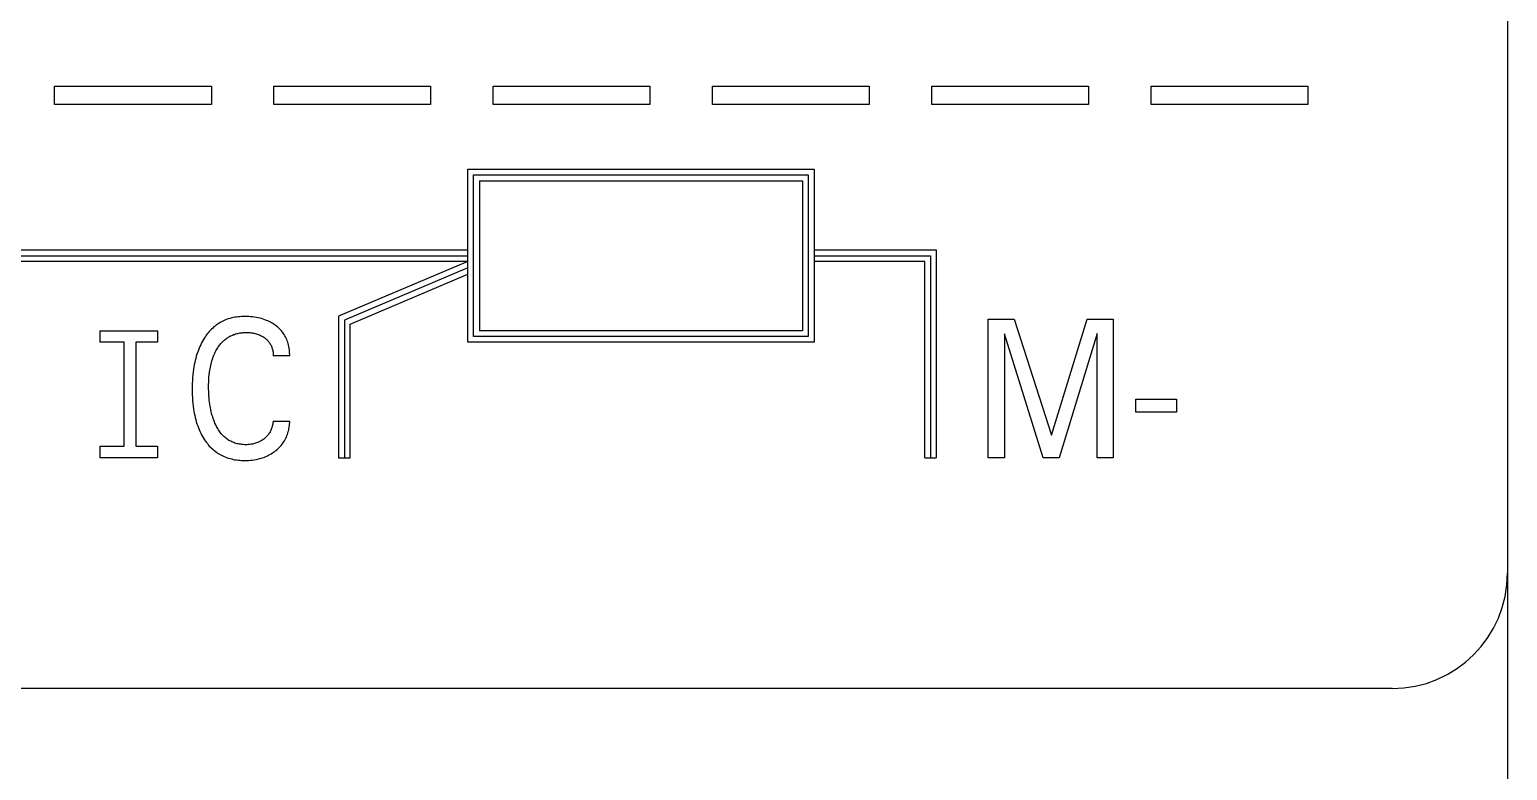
# Model space of a CAD drawing. Extents: x 0 to 420, y 0 to 297.
# Drawn here: x 165.95 to 178.76, y 181.92 to 188.34 of the extents above; entities that cross this region are included whole.
import ezdxf

# ---------------------------------------------------------------- set-up
doc = ezdxf.new("R2010")
doc.units = 0
doc.header["$LTSCALE"] = 23.1
doc.layers.add('10000_FRONT', color=7, linetype='CONTINUOUS')

msp = doc.modelspace()

# ---------------------------------------------------------------- linework, layer by layer
at = {"layer": '10000_FRONT', "color": 7, "linetype": 'CONTINUOUS'}
for p, q in [((178.762, 260.627), (178.762, 172.627)), ((166.17, 187.686), (166.17, 187.846)), ((166.17, 187.846), (167.529, 187.846)), ((167.529, 187.846), (167.529, 187.686)), ((168.071, 187.686), (168.071, 187.846)), ((168.071, 187.846), (169.429, 187.846)), ((169.429, 187.846), (169.429, 187.686)), ((169.972, 187.686), (169.972, 187.846)), ((169.972, 187.846), (171.33, 187.846)), ((171.33, 187.846), (171.33, 187.686)), ((171.872, 187.686), (171.872, 187.846)), ((171.872, 187.846), (173.231, 187.846)), ((173.231, 187.846), (173.231, 187.686)), ((173.773, 187.686), (173.773, 187.846)), ((173.773, 187.846), (175.131, 187.846)), ((175.131, 187.846), (175.131, 187.686)), ((175.674, 187.686), (175.674, 187.846)), ((175.674, 187.846), (177.032, 187.846)), ((177.032, 187.846), (177.032, 187.686)), ((167.529, 187.686), (166.17, 187.686)), ((169.429, 187.686), (168.071, 187.686)), ((171.33, 187.686), (169.972, 187.686)), ((173.231, 187.686), (171.872, 187.686)), ((175.131, 187.686), (173.773, 187.686)), ((177.032, 187.686), (175.674, 187.686)), ((169.752, 185.627), (169.752, 187.127)), ((169.752, 187.127), (172.752, 187.127)), ((169.802, 185.677), (169.802, 187.077)), ((169.802, 187.077), (172.702, 187.077)), ((169.852, 187.027), (169.852, 185.727)), ((169.852, 187.027), (172.652, 187.027)), ((172.652, 187.027), (172.652, 185.727)), ((172.702, 187.077), (172.702, 185.677)), ((172.752, 187.127), (172.752, 185.627)), ((163.552, 186.427), (169.752, 186.427)), ((163.602, 186.377), (169.752, 186.377)), ((172.752, 186.427), (173.812, 186.427)), ((172.752, 186.377), (173.762, 186.377)), ((173.762, 186.377), (173.762, 184.627)), ((173.812, 186.427), (173.812, 184.627)), ((169.752, 186.327), (163.652, 186.327)), ((169.752, 186.327), (168.632, 185.852)), ((169.752, 186.273), (168.682, 185.818)), ((173.712, 186.327), (172.752, 186.327)), ((173.712, 184.627), (173.712, 186.327)), ((168.732, 185.785), (169.752, 186.218)), ((167.53, 185.741), (167.52, 185.731)), ((167.54, 185.75), (167.53, 185.741)), ((167.55, 185.76), (167.54, 185.75)), ((167.561, 185.768), (167.55, 185.76)), ((167.571, 185.776), (167.561, 185.768)), ((167.582, 185.784), (167.571, 185.776)), ((167.593, 185.791), (167.582, 185.784)), ((167.605, 185.798), (167.593, 185.791)), ((167.616, 185.804), (167.605, 185.798)), ((167.628, 185.81), (167.616, 185.804)), ((167.64, 185.816), (167.628, 185.81)), ((167.652, 185.821), (167.64, 185.816)), ((167.665, 185.826), (167.652, 185.821)), ((167.677, 185.83), (167.665, 185.826)), ((167.691, 185.834), (167.677, 185.83)), ((167.705, 185.838), (167.691, 185.834)), ((167.719, 185.841), (167.705, 185.838)), ((167.733, 185.844), (167.719, 185.841)), ((167.747, 185.846), (167.733, 185.844)), ((167.761, 185.848), (167.747, 185.846)), ((167.775, 185.849), (167.761, 185.848)), ((167.79, 185.85), (167.775, 185.849)), ((167.804, 185.851), (167.79, 185.85)), ((167.818, 185.851), (167.804, 185.851)), ((167.835, 185.851), (167.818, 185.851)), ((167.852, 185.85), (167.835, 185.851)), ((167.868, 185.849), (167.852, 185.85)), ((167.885, 185.847), (167.868, 185.849)), ((167.902, 185.845), (167.885, 185.847)), ((167.918, 185.842), (167.902, 185.845)), ((167.933, 185.839), (167.918, 185.842)), ((167.948, 185.836), (167.933, 185.839)), ((167.963, 185.832), (167.948, 185.836)), ((167.978, 185.828), (167.963, 185.832)), ((167.992, 185.823), (167.978, 185.828)), ((168.006, 185.817), (167.992, 185.823)), ((168.018, 185.812), (168.006, 185.817)), ((168.029, 185.807), (168.018, 185.812)), ((168.04, 185.801), (168.029, 185.807)), ((168.051, 185.795), (168.04, 185.801)), ((168.061, 185.789), (168.051, 185.795)), ((168.072, 185.782), (168.061, 185.789)), ((168.082, 185.775), (168.072, 185.782)), ((168.092, 185.768), (168.082, 185.775)), ((168.102, 185.76), (168.092, 185.768)), ((168.111, 185.752), (168.102, 185.76)), ((168.12, 185.743), (168.111, 185.752)), ((168.129, 185.734), (168.12, 185.743)), ((168.137, 185.725), (168.129, 185.734)), ((168.632, 185.852), (168.632, 184.627)), ((168.682, 185.818), (168.682, 184.627)), ((168.732, 184.627), (168.732, 185.785)), ((174.262, 184.627), (174.262, 185.827)), ((174.262, 185.827), (174.488, 185.827)), ((174.488, 185.827), (174.809, 184.823)), ((174.809, 184.823), (175.119, 185.827)), ((175.119, 185.827), (175.345, 185.827)), ((175.345, 185.827), (175.345, 184.627)), ((166.562, 185.727), (166.562, 185.627)), ((166.562, 185.727), (167.062, 185.727)), ((166.773, 185.627), (166.562, 185.627)), ((166.773, 184.727), (166.773, 185.627)), ((166.873, 185.627), (166.873, 184.727)), ((167.062, 185.627), (166.873, 185.627)), ((167.062, 185.727), (167.062, 185.627)), ((167.436, 185.606), (167.429, 185.59)), ((167.443, 185.621), (167.436, 185.606)), ((167.451, 185.636), (167.443, 185.621)), ((167.46, 185.651), (167.451, 185.636)), ((167.469, 185.665), (167.46, 185.651)), ((167.477, 185.677), (167.469, 185.665)), ((167.485, 185.688), (167.477, 185.677)), ((167.493, 185.699), (167.485, 185.688)), ((167.502, 185.71), (167.493, 185.699)), ((167.511, 185.721), (167.502, 185.71)), ((167.52, 185.731), (167.511, 185.721)), ((167.6, 185.602), (167.606, 185.609)), ((167.606, 185.609), (167.612, 185.617)), ((167.612, 185.617), (167.618, 185.624)), ((167.618, 185.624), (167.624, 185.63)), ((167.624, 185.63), (167.631, 185.637)), ((167.631, 185.637), (167.638, 185.643)), ((167.638, 185.643), (167.645, 185.649)), ((167.645, 185.649), (167.652, 185.655)), ((167.652, 185.655), (167.659, 185.66)), ((167.659, 185.66), (167.666, 185.665)), ((167.666, 185.665), (167.673, 185.67)), ((167.673, 185.67), (167.681, 185.675)), ((167.681, 185.675), (167.689, 185.679)), ((167.689, 185.679), (167.697, 185.683)), ((167.697, 185.683), (167.705, 185.687)), ((167.705, 185.687), (167.713, 185.69)), ((167.713, 185.69), (167.721, 185.694)), ((167.721, 185.694), (167.729, 185.696)), ((167.729, 185.696), (167.738, 185.699)), ((167.738, 185.699), (167.748, 185.702)), ((167.748, 185.702), (167.757, 185.704)), ((167.757, 185.704), (167.766, 185.706)), ((167.766, 185.706), (167.776, 185.708)), ((167.776, 185.708), (167.785, 185.709)), ((167.785, 185.709), (167.795, 185.71)), ((167.795, 185.71), (167.804, 185.711)), ((167.804, 185.711), (167.814, 185.712)), ((167.814, 185.712), (167.823, 185.712)), ((167.823, 185.712), (167.833, 185.712)), ((167.833, 185.712), (167.843, 185.712)), ((167.843, 185.712), (167.852, 185.712)), ((167.852, 185.712), (167.862, 185.711)), ((167.862, 185.711), (167.872, 185.71)), ((167.872, 185.71), (167.882, 185.709)), ((167.882, 185.709), (167.892, 185.707)), ((167.892, 185.707), (167.9, 185.705)), ((167.9, 185.705), (167.909, 185.703)), ((167.909, 185.703), (167.918, 185.701)), ((167.918, 185.701), (167.927, 185.698)), ((167.927, 185.698), (167.935, 185.695)), ((167.935, 185.695), (167.944, 185.692)), ((167.944, 185.692), (167.951, 185.688)), ((167.951, 185.688), (167.959, 185.684)), ((167.959, 185.684), (167.967, 185.68)), ((167.967, 185.68), (167.974, 185.676)), ((167.974, 185.676), (167.982, 185.671)), ((167.982, 185.671), (167.989, 185.666)), ((167.989, 185.666), (167.995, 185.662)), ((167.995, 185.662), (168.001, 185.657)), ((168.001, 185.657), (168.006, 185.652)), ((168.006, 185.652), (168.012, 185.647)), ((168.012, 185.647), (168.017, 185.642)), ((168.017, 185.642), (168.022, 185.636)), ((168.022, 185.636), (168.027, 185.63)), ((168.027, 185.63), (168.031, 185.625)), ((168.031, 185.625), (168.035, 185.619)), ((168.035, 185.619), (168.039, 185.612)), ((168.039, 185.612), (168.043, 185.606)), ((168.043, 185.606), (168.046, 185.599)), ((168.145, 185.715), (168.137, 185.725)), ((168.152, 185.705), (168.145, 185.715)), ((168.159, 185.695), (168.152, 185.705)), ((168.165, 185.684), (168.159, 185.695)), ((168.171, 185.674), (168.165, 185.684)), ((168.177, 185.663), (168.171, 185.674)), ((168.182, 185.651), (168.177, 185.663)), ((168.186, 185.64), (168.182, 185.651)), ((168.19, 185.628), (168.186, 185.64)), ((168.194, 185.616), (168.19, 185.628)), ((168.197, 185.603), (168.194, 185.616)), ((172.752, 185.627), (169.752, 185.627)), ((172.702, 185.677), (169.802, 185.677)), ((172.652, 185.727), (169.852, 185.727)), ((174.402, 185.701), (174.402, 184.627)), ((174.738, 184.627), (174.402, 185.701)), ((175.205, 185.703), (174.878, 184.627)), ((175.205, 184.627), (175.205, 185.703)), ((167.393, 185.488), (167.388, 185.47)), ((167.398, 185.506), (167.393, 185.488)), ((167.404, 185.525), (167.398, 185.506)), ((167.41, 185.543), (167.404, 185.525)), ((167.416, 185.559), (167.41, 185.543)), ((167.422, 185.575), (167.416, 185.559)), ((167.429, 185.59), (167.422, 185.575)), ((167.534, 185.466), (167.538, 185.48)), ((167.538, 185.48), (167.542, 185.49)), ((167.542, 185.49), (167.545, 185.501)), ((167.545, 185.501), (167.549, 185.511)), ((167.549, 185.511), (167.554, 185.521)), ((167.554, 185.521), (167.558, 185.532)), ((167.558, 185.532), (167.563, 185.542)), ((167.563, 185.542), (167.568, 185.552)), ((167.568, 185.552), (167.573, 185.561)), ((167.573, 185.561), (167.579, 185.571)), ((167.579, 185.571), (167.584, 185.579)), ((167.584, 185.579), (167.589, 185.587)), ((167.589, 185.587), (167.594, 185.594)), ((167.594, 185.594), (167.6, 185.602)), ((168.046, 185.599), (168.049, 185.593)), ((168.049, 185.593), (168.052, 185.586)), ((168.052, 185.586), (168.054, 185.579)), ((168.054, 185.579), (168.056, 185.572)), ((168.056, 185.572), (168.058, 185.564)), ((168.058, 185.564), (168.06, 185.557)), ((168.06, 185.557), (168.062, 185.549)), ((168.062, 185.549), (168.063, 185.541)), ((168.063, 185.541), (168.064, 185.533)), ((168.064, 185.533), (168.064, 185.525)), ((168.064, 185.525), (168.065, 185.517)), ((168.065, 185.517), (168.065, 185.509)), ((168.208, 185.509), (168.065, 185.509)), ((168.2, 185.59), (168.197, 185.603)), ((168.203, 185.576), (168.2, 185.59)), ((168.205, 185.563), (168.203, 185.576)), ((168.206, 185.549), (168.205, 185.563)), ((168.207, 185.536), (168.206, 185.549)), ((168.208, 185.522), (168.207, 185.536)), ((168.208, 185.509), (168.208, 185.522)), ((167.371, 185.37), (167.368, 185.345)), ((167.374, 185.395), (167.371, 185.37)), ((167.377, 185.414), (167.374, 185.395)), ((167.38, 185.432), (167.377, 185.414)), ((167.384, 185.451), (167.38, 185.432)), ((167.388, 185.47), (167.384, 185.451)), ((167.51, 185.344), (167.513, 185.37)), ((167.513, 185.37), (167.515, 185.384)), ((167.515, 185.384), (167.518, 185.398)), ((167.518, 185.398), (167.52, 185.412)), ((167.52, 185.412), (167.523, 185.425)), ((167.523, 185.425), (167.526, 185.439)), ((167.526, 185.439), (167.53, 185.453)), ((167.53, 185.453), (167.534, 185.466)), ((167.363, 185.271), (167.362, 185.246)), ((167.362, 185.246), (167.362, 185.221)), ((167.362, 185.221), (167.362, 185.197)), ((167.364, 185.296), (167.363, 185.271)), ((167.366, 185.321), (167.364, 185.296)), ((167.368, 185.345), (167.366, 185.321)), ((167.505, 185.262), (167.506, 185.282)), ((167.505, 185.241), (167.505, 185.262)), ((167.505, 185.222), (167.505, 185.241)), ((167.506, 185.203), (167.505, 185.222)), ((167.506, 185.282), (167.507, 185.303)), ((167.507, 185.303), (167.508, 185.324)), ((167.508, 185.324), (167.51, 185.344)), ((167.362, 185.197), (167.363, 185.172)), ((167.363, 185.172), (167.364, 185.147)), ((167.364, 185.147), (167.366, 185.123)), ((167.366, 185.123), (167.368, 185.098)), ((167.368, 185.098), (167.371, 185.074)), ((167.506, 185.184), (167.506, 185.203)), ((167.508, 185.165), (167.506, 185.184)), ((167.509, 185.146), (167.508, 185.165)), ((167.511, 185.127), (167.509, 185.146)), ((167.513, 185.108), (167.511, 185.127)), ((167.515, 185.092), (167.513, 185.108)), ((175.542, 185.022), (175.542, 185.135)), ((175.542, 185.135), (175.893, 185.135)), ((175.893, 185.135), (175.893, 185.022)), ((167.371, 185.074), (167.374, 185.049)), ((167.374, 185.049), (167.377, 185.031)), ((167.377, 185.031), (167.38, 185.012)), ((167.38, 185.012), (167.384, 184.994)), ((167.384, 184.994), (167.388, 184.975)), ((167.388, 184.975), (167.393, 184.957)), ((167.517, 185.075), (167.515, 185.092)), ((167.52, 185.059), (167.517, 185.075)), ((167.524, 185.042), (167.52, 185.059)), ((167.527, 185.026), (167.524, 185.042)), ((167.531, 185.01), (167.527, 185.026)), ((167.535, 184.994), (167.531, 185.01)), ((167.54, 184.98), (167.535, 184.994)), ((167.544, 184.966), (167.54, 184.98)), ((167.549, 184.952), (167.544, 184.966)), ((175.893, 185.022), (175.542, 185.022)), ((167.393, 184.957), (167.398, 184.939)), ((167.398, 184.939), (167.404, 184.921)), ((167.404, 184.921), (167.41, 184.903)), ((167.41, 184.903), (167.416, 184.887)), ((167.416, 184.887), (167.422, 184.871)), ((167.422, 184.871), (167.429, 184.856)), ((167.429, 184.856), (167.436, 184.84)), ((167.436, 184.84), (167.444, 184.825)), ((167.555, 184.938), (167.549, 184.952)), ((167.56, 184.925), (167.555, 184.938)), ((167.567, 184.911), (167.56, 184.925)), ((167.573, 184.898), (167.567, 184.911)), ((167.578, 184.889), (167.573, 184.898)), ((167.584, 184.879), (167.578, 184.889)), ((167.59, 184.87), (167.584, 184.879)), ((167.596, 184.861), (167.59, 184.87)), ((167.602, 184.852), (167.596, 184.861)), ((167.609, 184.843), (167.602, 184.852)), ((167.615, 184.834), (167.609, 184.843)), ((168.033, 184.843), (168.028, 184.836)), ((168.037, 184.85), (168.033, 184.843)), ((168.041, 184.858), (168.037, 184.85)), ((168.044, 184.866), (168.041, 184.858)), ((168.048, 184.873), (168.044, 184.866)), ((168.051, 184.881), (168.048, 184.873)), ((168.054, 184.89), (168.051, 184.881)), ((168.056, 184.899), (168.054, 184.89)), ((168.059, 184.908), (168.056, 184.899)), ((168.061, 184.918), (168.059, 184.908)), ((168.062, 184.927), (168.061, 184.918)), ((168.064, 184.936), (168.062, 184.927)), ((168.065, 184.945), (168.064, 184.936)), ((168.065, 184.945), (168.208, 184.945)), ((168.188, 184.829), (168.192, 184.84)), ((168.192, 184.84), (168.195, 184.853)), ((168.195, 184.853), (168.199, 184.866)), ((168.199, 184.866), (168.201, 184.879)), ((168.201, 184.879), (168.204, 184.892)), ((168.204, 184.892), (168.205, 184.905)), ((168.205, 184.905), (168.207, 184.919)), ((168.207, 184.919), (168.208, 184.932)), ((168.208, 184.932), (168.208, 184.945)), ((166.562, 184.727), (166.562, 184.627)), ((166.562, 184.727), (166.773, 184.727)), ((166.873, 184.727), (167.062, 184.727)), ((167.062, 184.727), (167.062, 184.627)), ((167.444, 184.825), (167.452, 184.811)), ((167.452, 184.811), (167.461, 184.796)), ((167.461, 184.796), (167.47, 184.782)), ((167.47, 184.782), (167.478, 184.771)), ((167.478, 184.771), (167.486, 184.76)), ((167.486, 184.76), (167.494, 184.749)), ((167.494, 184.749), (167.502, 184.738)), ((167.502, 184.738), (167.511, 184.728)), ((167.511, 184.728), (167.521, 184.718)), ((167.521, 184.718), (167.53, 184.709)), ((167.53, 184.709), (167.54, 184.7)), ((167.623, 184.826), (167.615, 184.834)), ((167.63, 184.818), (167.623, 184.826)), ((167.638, 184.81), (167.63, 184.818)), ((167.645, 184.804), (167.638, 184.81)), ((167.652, 184.798), (167.645, 184.804)), ((167.659, 184.793), (167.652, 184.798)), ((167.666, 184.787), (167.659, 184.793)), ((167.674, 184.782), (167.666, 184.787)), ((167.681, 184.777), (167.674, 184.782)), ((167.689, 184.773), (167.681, 184.777)), ((167.697, 184.769), (167.689, 184.773)), ((167.706, 184.765), (167.697, 184.769)), ((167.714, 184.761), (167.706, 184.765)), ((167.722, 184.758), (167.714, 184.761)), ((167.732, 184.754), (167.722, 184.758)), ((167.742, 184.751), (167.732, 184.754)), ((167.753, 184.748), (167.742, 184.751)), ((167.763, 184.746), (167.753, 184.748)), ((167.773, 184.744), (167.763, 184.746)), ((167.784, 184.743), (167.773, 184.744)), ((167.794, 184.742), (167.784, 184.743)), ((167.805, 184.741), (167.794, 184.742)), ((167.816, 184.74), (167.805, 184.741)), ((167.826, 184.74), (167.816, 184.74)), ((167.838, 184.74), (167.826, 184.74)), ((167.85, 184.741), (167.838, 184.74)), ((167.862, 184.742), (167.85, 184.741)), ((167.873, 184.743), (167.862, 184.742)), ((167.885, 184.745), (167.873, 184.743)), ((167.894, 184.747), (167.885, 184.745)), ((167.903, 184.749), (167.894, 184.747)), ((167.911, 184.752), (167.903, 184.749)), ((167.92, 184.755), (167.911, 184.752)), ((167.929, 184.758), (167.92, 184.755)), ((167.937, 184.761), (167.929, 184.758)), ((167.945, 184.765), (167.937, 184.761)), ((167.953, 184.769), (167.945, 184.765)), ((167.96, 184.773), (167.953, 184.769)), ((167.968, 184.778), (167.96, 184.773)), ((167.975, 184.783), (167.968, 184.778)), ((167.982, 184.788), (167.975, 184.783)), ((167.989, 184.793), (167.982, 184.788)), ((167.995, 184.798), (167.989, 184.793)), ((168.001, 184.804), (167.995, 184.798)), ((168.007, 184.81), (168.001, 184.804)), ((168.013, 184.816), (168.007, 184.81)), ((168.018, 184.822), (168.013, 184.816)), ((168.023, 184.829), (168.018, 184.822)), ((168.028, 184.836), (168.023, 184.829)), ((168.107, 184.706), (168.116, 184.715)), ((168.116, 184.715), (168.125, 184.724)), ((168.125, 184.724), (168.133, 184.733)), ((168.133, 184.733), (168.141, 184.743)), ((168.141, 184.743), (168.148, 184.753)), ((168.148, 184.753), (168.155, 184.763)), ((168.155, 184.763), (168.162, 184.773)), ((168.162, 184.773), (168.168, 184.784)), ((168.168, 184.784), (168.173, 184.795)), ((168.173, 184.795), (168.179, 184.806)), ((168.179, 184.806), (168.183, 184.817)), ((168.183, 184.817), (168.188, 184.829)), ((167.062, 184.627), (166.562, 184.627)), ((167.54, 184.7), (167.551, 184.691)), ((167.551, 184.691), (167.561, 184.683)), ((167.561, 184.683), (167.572, 184.675)), ((167.572, 184.675), (167.583, 184.667)), ((167.583, 184.667), (167.594, 184.66)), ((167.594, 184.66), (167.605, 184.654)), ((167.605, 184.654), (167.617, 184.648)), ((167.617, 184.648), (167.628, 184.642)), ((167.628, 184.642), (167.64, 184.637)), ((167.64, 184.637), (167.653, 184.632)), ((167.653, 184.632), (167.665, 184.627)), ((167.665, 184.627), (167.677, 184.623)), ((167.677, 184.623), (167.691, 184.619)), ((167.691, 184.619), (167.705, 184.616)), ((167.705, 184.616), (167.719, 184.612)), ((167.719, 184.612), (167.733, 184.61)), ((167.733, 184.61), (167.747, 184.608)), ((167.747, 184.608), (167.761, 184.606)), ((167.761, 184.606), (167.775, 184.605)), ((167.775, 184.605), (167.79, 184.604)), ((167.79, 184.604), (167.804, 184.603)), ((167.804, 184.603), (167.818, 184.603)), ((167.818, 184.603), (167.835, 184.603)), ((167.835, 184.603), (167.851, 184.604)), ((167.851, 184.604), (167.867, 184.605)), ((167.867, 184.605), (167.883, 184.607)), ((167.883, 184.607), (167.9, 184.609)), ((167.9, 184.609), (167.916, 184.612)), ((167.916, 184.612), (167.93, 184.615)), ((167.93, 184.615), (167.945, 184.619)), ((167.945, 184.619), (167.96, 184.623)), ((167.96, 184.623), (167.974, 184.627)), ((167.974, 184.627), (167.988, 184.633)), ((167.988, 184.633), (168.002, 184.638)), ((168.002, 184.638), (168.014, 184.643)), ((168.014, 184.643), (168.025, 184.649)), ((168.025, 184.649), (168.036, 184.655)), ((168.036, 184.655), (168.047, 184.661)), ((168.047, 184.661), (168.058, 184.668)), ((168.058, 184.668), (168.068, 184.675)), ((168.068, 184.675), (168.079, 184.682)), ((168.079, 184.682), (168.088, 184.69)), ((168.088, 184.69), (168.098, 184.698)), ((168.098, 184.698), (168.107, 184.706)), ((168.632, 184.627), (168.732, 184.627)), ((173.712, 184.627), (173.812, 184.627)), ((174.402, 184.627), (174.262, 184.627)), ((174.878, 184.627), (174.738, 184.627)), ((175.345, 184.627), (175.205, 184.627)), ((177.762, 182.627), (144.262, 182.627))]:
    msp.add_line(p, q, dxfattribs=at)
msp.add_arc((177.762, 183.627), 1, 270, 360, dxfattribs=at)

doc.saveas('drawing.dxf')
